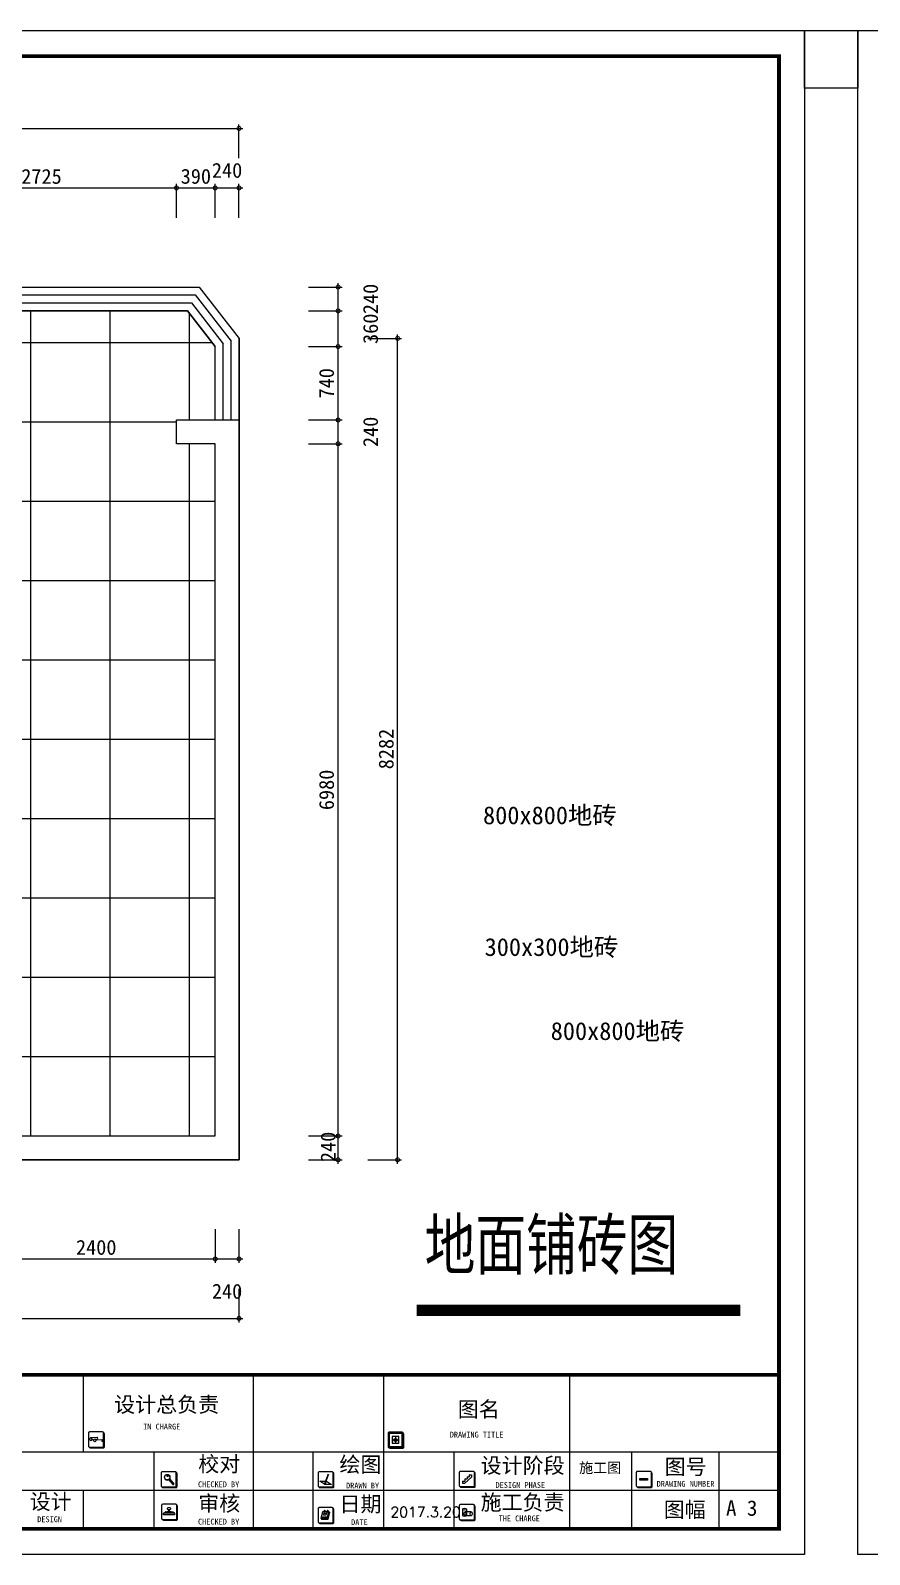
# Model space of a CAD drawing. Header units: millimetres. Extents: x 333665 to 510740, y -473522 to -395501.
# Drawn here: x 413858 to 422321, y -410869 to -395501 of the extents above; entities that cross this region are included whole.
import ezdxf

# ---------------------------------------------------------------- set-up
doc = ezdxf.new("R2010")
doc.units = ezdxf.units.MM
doc.header["$PDMODE"] = 35
doc.header["$PDSIZE"] = 20
for name, color, linetype in [('0-01图框模板说明', 2, 'Continuous'), ('0-02图框细线', 136, 'Continuous'), ('FLOOR', 8, 'Continuous'), ('layer 1', 7, 'Continuous'), ('WALL', 7, 'Continuous'), ('填充', 8, 'Continuous'), ('细线', 250, 'Continuous')]:
    doc.layers.add(name, color=color, linetype=linetype)
doc.styles.add('-宋体', font='', dxfattribs={"width": 0.75})
doc.styles.get("Standard").update_dxf_attribs({"font": 'txt', "bigfont": 'gbcbig.shx'})
doc.styles.add('STYLE1', font='')
doc.styles.add('标注文字', font='simhei.ttf')
doc.styles.get('-宋体').set_extended_font_data('SimSun')
doc.styles.get('STYLE1').set_extended_font_data('SimSun')
doc.dimstyles.new('最新标注', dxfattribs={"dimtxt": 150, "dimasz": 80, "dimexe": 40, "dimexo": 40, "dimgap": 40, "dimtad": 1, "dimdec": 0, "dimtxsty": '标注文字', "dimblk": 'DOTSMALL', "dimcen": 2.5, "dimdle": 40, "dimclrd": 46, "dimclre": 46, "dimclrt": 40, "dimadec": 0, "dimazin": 0, "dimtfac": 1, "dimtdec": 0, "dimtmove": 2, "dimatfit": 3, "dimldrblk": 'DOT', "dimfxl": 300, "dimfxlon": 1, "dimarcsym": 0})

# ---------------------------------------------------------------- blocks, each defined once
blk = doc.blocks.new('_DotSmall')
at = {"layer": 'FLOOR', "color": 0, "const_width": 0.5}
blk.add_lwpolyline([(-0.0625, 0, 1), (0.0625, 0, 1)], format="xyb", close=True, dxfattribs=at)
blk = doc.blocks.new('*D182')
at = {"layer": 'Defpoints', "color": 0, "lineweight": -3, "ltscale": 400}
for p in [(415331, -397089), (412606, -399669), (415331, -399669)]:
    blk.add_point(p, dxfattribs=at)
at = {"layer": '细线', "color": 46, "lineweight": -2, "ltscale": 400}
for p, q in [((412566, -397089), (415371, -397089)), ((412606, -397389), (412606, -397049)), ((415331, -397389), (415331, -397049))]:
    blk.add_line(p, q, dxfattribs=at)
at = {"layer": '细线', "color": 46, "lineweight": -2, "ltscale": 400, "xscale": 80, "yscale": 80, "zscale": 80, "rotation": 180}
blk.add_blockref('_DotSmall', (412606, -397089), dxfattribs=at)
at = {"layer": '细线', "color": 46, "lineweight": -2, "ltscale": 400, "xscale": 80, "yscale": 80, "zscale": 80}
blk.add_blockref('_DotSmall', (415331, -397089), dxfattribs=at)
at = {"layer": '细线', "color": 40, "lineweight": -3, "ltscale": 400, "insert": (413969, -396974), "char_height": 150, "attachment_point": 5, "style": '标注文字'}
blk.add_mtext('2725', dxfattribs=at)
blk = doc.blocks.new('_Dot')
at = {"color": 0, "linetype": 'ByBlock', "lineweight": -2}
blk.add_line((-0.5, 0), (-1, 0), dxfattribs=at)
at = {"color": 0, "linetype": 'ByBlock', "const_width": 0.5}
blk.add_lwpolyline([(-0.25, 0, 1), (0.25, 0, 1)], format="xyb", close=True, dxfattribs=at)
blk = doc.blocks.new('*D193')
at = {"layer": 'Defpoints', "color": 0, "lineweight": -3, "ltscale": 400}
for p in [(415721, -397089), (415331, -399669), (415721, -399669)]:
    blk.add_point(p, dxfattribs=at)
at = {"layer": '细线', "color": 46, "lineweight": -2, "ltscale": 400}
for p, q in [((415291, -397089), (415761, -397089)), ((415331, -397389), (415331, -397049)), ((415721, -397389), (415721, -397049))]:
    blk.add_line(p, q, dxfattribs=at)
at = {"layer": '细线', "color": 46, "lineweight": -2, "ltscale": 400, "xscale": 80, "yscale": 80, "zscale": 80, "rotation": 180}
blk.add_blockref('_DotSmall', (415331, -397089), dxfattribs=at)
at = {"layer": '细线', "color": 46, "lineweight": -2, "ltscale": 400, "xscale": 80, "yscale": 80, "zscale": 80}
blk.add_blockref('_DotSmall', (415721, -397089), dxfattribs=at)
at = {"layer": '细线', "color": 40, "lineweight": -3, "ltscale": 400, "insert": (415526, -396973), "char_height": 150, "attachment_point": 5, "style": '标注文字'}
blk.add_mtext('390', dxfattribs=at)
blk = doc.blocks.new('*D194')
at = {"layer": 'Defpoints', "color": 0, "lineweight": -3, "ltscale": 400}
for p in [(415961, -397089), (415961, -399429), (415721, -399669)]:
    blk.add_point(p, dxfattribs=at)
at = {"layer": '细线', "color": 46, "lineweight": -2, "ltscale": 400}
for p, q in [((415681, -397089), (416001, -397089)), ((415721, -397389), (415721, -397049)), ((415961, -397389), (415961, -397049))]:
    blk.add_line(p, q, dxfattribs=at)
at = {"layer": '细线', "color": 46, "lineweight": -2, "ltscale": 400, "xscale": 80, "yscale": 80, "zscale": 80, "rotation": 180}
blk.add_blockref('_DotSmall', (415721, -397089), dxfattribs=at)
at = {"layer": '细线', "color": 46, "lineweight": -2, "ltscale": 400, "xscale": 80, "yscale": 80, "zscale": 80}
blk.add_blockref('_DotSmall', (415961, -397089), dxfattribs=at)
at = {"layer": '细线', "color": 40, "lineweight": -3, "ltscale": 400, "insert": (415841, -396913), "char_height": 150, "attachment_point": 5, "style": '标注文字'}
blk.add_mtext('240', dxfattribs=at)
blk = doc.blocks.new('*D195')
at = {"color": 46, "lineweight": -2}
for p, q in [((405411, -396489), (416001, -396489)), ((405451, -396789), (405451, -396449)), ((415961, -396789), (415961, -396449))]:
    blk.add_line(p, q, dxfattribs=at)
at = {"layer": 'Defpoints', "color": 0, "lineweight": -3}
for p in [(415961, -396489), (415961, -399429), (405451, -399929)]:
    blk.add_point(p, dxfattribs=at)
at = {"color": 46, "lineweight": -2, "xscale": 80, "yscale": 80, "zscale": 80, "rotation": 180}
blk.add_blockref('_DotSmall', (405451, -396489), dxfattribs=at)
at = {"color": 46, "lineweight": -2, "xscale": 80, "yscale": 80, "zscale": 80}
blk.add_blockref('_DotSmall', (415961, -396489), dxfattribs=at)
at = {"color": 40, "lineweight": -3, "insert": (410706, -396373), "char_height": 150, "attachment_point": 5, "style": '标注文字'}
blk.add_mtext('10510', dxfattribs=at)
blk = doc.blocks.new('*D218')
at = {"color": 46, "lineweight": -2}
for p, q in [((413321, -407589), (413321, -407929)), ((415721, -407589), (415721, -407929)), ((413281, -407889), (415761, -407889))]:
    blk.add_line(p, q, dxfattribs=at)
at = {"layer": 'Defpoints', "color": 0, "lineweight": -3}
for p in [(413321, -406649), (415721, -406649), (415721, -407889)]:
    blk.add_point(p, dxfattribs=at)
at = {"color": 46, "lineweight": -2, "xscale": 80, "yscale": 80, "zscale": 80, "rotation": 180}
blk.add_blockref('_DotSmall', (413321, -407889), dxfattribs=at)
at = {"color": 46, "lineweight": -2, "xscale": 80, "yscale": 80, "zscale": 80}
blk.add_blockref('_DotSmall', (415721, -407889), dxfattribs=at)
at = {"color": 40, "lineweight": -3, "insert": (414521, -407773), "char_height": 150, "attachment_point": 5, "style": '标注文字'}
blk.add_mtext('2400', dxfattribs=at)
blk = doc.blocks.new('*D219')
at = {"layer": 'Defpoints', "color": 0, "lineweight": -3, "ltscale": 400}
for p in [(415721, -406649), (415961, -406889), (415961, -407889)]:
    blk.add_point(p, dxfattribs=at)
at = {"layer": '细线', "color": 46, "lineweight": -2, "ltscale": 400}
for p, q in [((415721, -407589), (415721, -407929)), ((415961, -407589), (415961, -407929)), ((415681, -407889), (416001, -407889))]:
    blk.add_line(p, q, dxfattribs=at)
at = {"layer": '细线', "color": 46, "lineweight": -2, "ltscale": 400, "xscale": 80, "yscale": 80, "zscale": 80, "rotation": 180}
blk.add_blockref('_DotSmall', (415721, -407889), dxfattribs=at)
at = {"layer": '细线', "color": 46, "lineweight": -2, "ltscale": 400, "xscale": 80, "yscale": 80, "zscale": 80}
blk.add_blockref('_DotSmall', (415961, -407889), dxfattribs=at)
at = {"layer": '细线', "color": 40, "lineweight": -3, "ltscale": 400, "insert": (415841, -408216), "char_height": 150, "attachment_point": 5, "style": '标注文字'}
blk.add_mtext('240', dxfattribs=at)
blk = doc.blocks.new('*D220')
at = {"layer": 'Defpoints', "color": 0, "lineweight": -3, "ltscale": 400}
for p in [(405451, -406889), (415961, -406889), (415961, -408489)]:
    blk.add_point(p, dxfattribs=at)
at = {"layer": '细线', "color": 46, "lineweight": -2, "ltscale": 400}
for p, q in [((405451, -408189), (405451, -408529)), ((415961, -408189), (415961, -408529)), ((405411, -408489), (416001, -408489))]:
    blk.add_line(p, q, dxfattribs=at)
at = {"layer": '细线', "color": 46, "lineweight": -2, "ltscale": 400, "xscale": 80, "yscale": 80, "zscale": 80, "rotation": 180}
blk.add_blockref('_DotSmall', (405451, -408489), dxfattribs=at)
at = {"layer": '细线', "color": 46, "lineweight": -2, "ltscale": 400, "xscale": 80, "yscale": 80, "zscale": 80}
blk.add_blockref('_DotSmall', (415961, -408489), dxfattribs=at)
at = {"layer": '细线', "color": 40, "lineweight": -3, "ltscale": 400, "insert": (410706, -408373), "char_height": 150, "attachment_point": 5, "style": '标注文字'}
blk.add_mtext('10510', dxfattribs=at)
blk = doc.blocks.new('*D221')
at = {"layer": 'Defpoints', "color": 0, "lineweight": -3, "ltscale": 400}
for p in [(415721, -406649), (416961, -406649), (415961, -406889)]:
    blk.add_point(p, dxfattribs=at)
at = {"layer": '细线', "color": 46, "lineweight": -2, "ltscale": 400}
for p, q in [((416961, -406929), (416961, -406609)), ((416661, -406649), (417001, -406649)), ((416661, -406889), (417001, -406889))]:
    blk.add_line(p, q, dxfattribs=at)
at = {"layer": '细线', "color": 46, "lineweight": -2, "ltscale": 400, "xscale": 80, "yscale": 80, "zscale": 80}
for p, rotation in [((416961, -406649), 90), ((416961, -406889), 270)]:
    blk.add_blockref('_DotSmall', p, dxfattribs=dict(at, rotation=rotation))
at = {"layer": '细线', "color": 40, "lineweight": -3, "ltscale": 400, "insert": (416861, -406759), "char_height": 150, "attachment_point": 5, "rotation": 90, "style": '标注文字'}
blk.add_mtext('240', dxfattribs=at)
blk = doc.blocks.new('*D222')
at = {"layer": 'Defpoints', "color": 0, "lineweight": -3, "ltscale": 400}
for p in [(415721, -399669), (416961, -399669), (415721, -406649)]:
    blk.add_point(p, dxfattribs=at)
at = {"layer": '细线', "color": 46, "lineweight": -2, "ltscale": 400}
for p, q in [((416661, -399669), (417001, -399669)), ((416961, -406689), (416961, -399629)), ((416661, -406649), (417001, -406649))]:
    blk.add_line(p, q, dxfattribs=at)
at = {"layer": '细线', "color": 46, "lineweight": -2, "ltscale": 400, "xscale": 80, "yscale": 80, "zscale": 80}
for p, rotation in [((416961, -399669), 90), ((416961, -406649), 270)]:
    blk.add_blockref('_DotSmall', p, dxfattribs=dict(at, rotation=rotation))
at = {"layer": '细线', "color": 40, "lineweight": -3, "ltscale": 400, "insert": (416845, -403159), "char_height": 150, "attachment_point": 5, "rotation": 90, "style": '标注文字'}
blk.add_mtext('6980', dxfattribs=at)
blk = doc.blocks.new('*D223')
at = {"layer": 'Defpoints', "color": 0, "lineweight": -3, "ltscale": 400}
for p in [(415961, -399429), (416961, -399429), (415721, -399669)]:
    blk.add_point(p, dxfattribs=at)
at = {"layer": '细线', "color": 46, "lineweight": -2, "ltscale": 400}
for p, q in [((416961, -399709), (416961, -399389)), ((416661, -399429), (417001, -399429)), ((416661, -399669), (417001, -399669))]:
    blk.add_line(p, q, dxfattribs=at)
at = {"layer": '细线', "color": 46, "lineweight": -2, "ltscale": 400, "xscale": 80, "yscale": 80, "zscale": 80}
for p, rotation in [((416961, -399429), 90), ((416961, -399669), 270)]:
    blk.add_blockref('_DotSmall', p, dxfattribs=dict(at, rotation=rotation))
at = {"layer": '细线', "color": 40, "lineweight": -3, "ltscale": 400, "insert": (417289, -399549), "char_height": 150, "attachment_point": 5, "rotation": 90, "style": '标注文字'}
blk.add_mtext('240', dxfattribs=at)
blk = doc.blocks.new('*D224')
at = {"layer": 'Defpoints', "color": 0, "lineweight": -3, "ltscale": 400}
for p in [(415721, -398689), (416961, -398689), (415961, -399429)]:
    blk.add_point(p, dxfattribs=at)
at = {"layer": '细线', "color": 46, "lineweight": -2, "ltscale": 400}
for p, q in [((416661, -398689), (417001, -398689)), ((416961, -399469), (416961, -398649)), ((416661, -399429), (417001, -399429))]:
    blk.add_line(p, q, dxfattribs=at)
at = {"layer": '细线', "color": 46, "lineweight": -2, "ltscale": 400, "xscale": 80, "yscale": 80, "zscale": 80}
for p, rotation in [((416961, -398689), 90), ((416961, -399429), 270)]:
    blk.add_blockref('_DotSmall', p, dxfattribs=dict(at, rotation=rotation))
at = {"layer": '细线', "color": 40, "lineweight": -3, "ltscale": 400, "insert": (416845, -399059), "char_height": 150, "attachment_point": 5, "rotation": 90, "style": '标注文字'}
blk.add_mtext('740', dxfattribs=at)
blk = doc.blocks.new('*D225')
at = {"layer": 'Defpoints', "color": 0, "lineweight": -3, "ltscale": 400}
for p in [(415441, -398329), (416961, -398329), (415721, -398689)]:
    blk.add_point(p, dxfattribs=at)
at = {"layer": '细线', "color": 46, "lineweight": -2, "ltscale": 400}
for p, q in [((416661, -398329), (417001, -398329)), ((416961, -398729), (416961, -398289)), ((416661, -398689), (417001, -398689))]:
    blk.add_line(p, q, dxfattribs=at)
at = {"layer": '细线', "color": 46, "lineweight": -2, "ltscale": 400, "xscale": 80, "yscale": 80, "zscale": 80}
for p, rotation in [((416961, -398329), 90), ((416961, -398689), 270)]:
    blk.add_blockref('_DotSmall', p, dxfattribs=dict(at, rotation=rotation))
at = {"layer": '细线', "color": 40, "lineweight": -3, "ltscale": 400, "insert": (417289, -398509), "char_height": 150, "attachment_point": 5, "rotation": 90, "style": '标注文字'}
blk.add_mtext('360', dxfattribs=at)
blk = doc.blocks.new('*D226')
at = {"layer": 'Defpoints', "color": 0, "lineweight": -3, "ltscale": 400}
for p in [(415559, -398089), (416961, -398089), (415441, -398329)]:
    blk.add_point(p, dxfattribs=at)
at = {"layer": '细线', "color": 46, "lineweight": -2, "ltscale": 400}
for p, q in [((416661, -398089), (417001, -398089)), ((416961, -398369), (416961, -398049)), ((416661, -398329), (417001, -398329))]:
    blk.add_line(p, q, dxfattribs=at)
at = {"layer": '细线', "color": 46, "lineweight": -2, "ltscale": 400, "xscale": 80, "yscale": 80, "zscale": 80}
for p, rotation in [((416961, -398089), 90), ((416961, -398329), 270)]:
    blk.add_blockref('_DotSmall', p, dxfattribs=dict(at, rotation=rotation))
at = {"layer": '细线', "color": 40, "lineweight": -3, "ltscale": 400, "insert": (417289, -398209), "char_height": 150, "attachment_point": 5, "rotation": 90, "style": '标注文字'}
blk.add_mtext('240', dxfattribs=at)
blk = doc.blocks.new('*D227')
at = {"layer": 'Defpoints', "color": 0, "lineweight": -3, "ltscale": 400}
for p in [(415961, -398606), (417561, -398606), (415961, -406889)]:
    blk.add_point(p, dxfattribs=at)
at = {"layer": '细线', "color": 46, "lineweight": -2, "ltscale": 400}
for p, q in [((417261, -398606), (417601, -398606)), ((417561, -406929), (417561, -398566)), ((417261, -406889), (417601, -406889))]:
    blk.add_line(p, q, dxfattribs=at)
at = {"layer": '细线', "color": 46, "lineweight": -2, "ltscale": 400, "xscale": 80, "yscale": 80, "zscale": 80}
for p, rotation in [((417561, -398606), 90), ((417561, -406889), 270)]:
    blk.add_blockref('_DotSmall', p, dxfattribs=dict(at, rotation=rotation))
at = {"layer": '细线', "color": 40, "lineweight": -3, "ltscale": 400, "insert": (417446, -402747), "char_height": 150, "attachment_point": 5, "rotation": 90, "style": '标注文字'}
blk.add_mtext('8282', dxfattribs=at)

msp = doc.modelspace()

# ---------------------------------------------------------------- hatches: boundary and pattern name
at = {"lineweight": -3}
h = msp.add_hatch(dxfattribs=at)
h.set_pattern_fill('_USER', color=8, scale=800, style=0, double=1, pattern_type=0)
h.set_pattern_definition([(0, (412261.3, -406648.64), (0, 800), []), (90, (412261.3, -406648.64), (-800, 5e-14), [])])
h.paths.add_polyline_path([(415721.3, -399668.6), (415331.3, -399668.6), (415331.3, -399428.6), (415721.3, -399428.6), (415721.3, -398688.6), (415441.3, -398328.6), (412541.3, -398328.6), (412261.3, -398688.6), (412261.3, -399428.6), (412606.3, -399428.6), (412606.3, -399668.6), (412261.3, -399668.6), (412261.3, -403208.6), (410651.3, -403208.6), (409751.3, -403208.6), (409331.3, -403208.6), (408431.3, -403208.6), (408431.3, -403308.6), (408431.3, -404008.6), (408431.3, -404638.6), (408551.3, -404638.6), (409281.3, -404638.6), (409581.3, -404638.6), (409781.3, -404638.6), (410581.3, -404638.6), (412261.3, -404638.6), (412261.3, -406232.9), (412339.1, -406459.4), (412261.3, -406459.4), (412261.3, -406648.6), (412450.5, -406648.6), (412450.5, -406565.8), (412676.9, -406648.6), (413321.3, -406648.6), (413701.3, -406648.6), (415721.3, -406648.6)])
at = {"layer": '0-01图框模板说明'}
for points in [[(414595.9, -409776.3, -0.4142136), (414585.7, -409786.5), (414453.4, -409786.5, -0.071272), (414450.5, -409786.1, 0.3481434), (414460.4, -409793.9), (414592.8, -409793.9, 0.4142136), (414603, -409783.7), (414603, -409651.4, 0.3331076), (414595.6, -409641.6, -0.0577433), (414595.9, -409643.9)], [(417617, -409779.6, -0.4142136), (417606.8, -409789.8), (417474.5, -409789.8, -0.071272), (417471.6, -409789.4, 0.3481434), (417481.5, -409797.2), (417613.9, -409797.2, 0.4142136), (417624.1, -409787), (417624.1, -409654.7, 0.3331076), (417616.7, -409644.9, -0.0577433), (417617, -409647.2)], [(415328.8, -410177.5, -0.4142136), (415318.6, -410187.7), (415186.3, -410187.7, -0.071272), (415183.4, -410187.3, 0.3481434), (415193.3, -410195.2), (415325.7, -410195.2, 0.4142136), (415335.8, -410185), (415335.8, -410052.6, 0.3331076), (415328.5, -410042.9, -0.0577433), (415328.8, -410045.2)], [(416911.9, -410177.5, -0.4142136), (416901.7, -410187.7), (416769.3, -410187.7, -0.071272), (416766.5, -410187.3, 0.3481434), (416776.4, -410195.2), (416908.7, -410195.2, 0.4142136), (416918.9, -410185), (416918.9, -410052.6, 0.3331076), (416911.6, -410042.9, -0.0577433), (416911.9, -410045.2)], [(418336.1, -410174.2, -0.4142136), (418325.9, -410184.4), (418193.5, -410184.4, -0.071272), (418190.7, -410184, 0.3481434), (418200.6, -410191.8), (418332.9, -410191.8, 0.4142136), (418343.1, -410181.6), (418343.1, -410049.3, 0.3331076), (418335.8, -410039.5, -0.0577433), (418336.1, -410041.8)], [(420121.3, -410175.7, -0.4142136), (420111.1, -410185.9), (419978.7, -410185.9, -0.071272), (419975.9, -410185.4, 0.3481434), (419985.8, -410193.3), (420118.1, -410193.3, 0.4142136), (420128.3, -410183.1), (420128.3, -410050.8, 0.3331076), (420121, -410041, -0.0577433), (420121.3, -410043.3)], [(420005, -410101.4), (420081.6, -410101.4), (420081.6, -410120.1), (420005, -410120.1)], [(415333.8, -410505.5, -0.4142136), (415323.6, -410515.7), (415191.3, -410515.7, -0.071272), (415188.4, -410515.3, 0.3481434), (415198.3, -410523.1), (415330.7, -410523.1, 0.4142136), (415340.9, -410512.9), (415340.9, -410380.6, 0.3331076), (415333.5, -410370.8, -0.0577433), (415333.8, -410373.1)], [(416911.9, -410539.5, -0.4142136), (416901.7, -410549.7), (416769.3, -410549.7, -0.071272), (416766.5, -410549.2, 0.3481434), (416776.4, -410557.1), (416908.7, -410557.1, 0.4142136), (416918.9, -410546.9), (416918.9, -410414.6, 0.3331076), (416911.6, -410404.8, -0.0577433), (416911.9, -410407.1)], [(418336.1, -410509.2, -0.4142136), (418325.9, -410519.3), (418193.5, -410519.3, -0.071272), (418190.7, -410518.9, 0.3481434), (418200.6, -410526.8), (418332.9, -410526.8, 0.4142136), (418343.1, -410516.6), (418343.1, -410384.2, 0.3331076), (418335.8, -410374.5, -0.0577433), (418336.1, -410376.8)]]:
    msp.add_hatch(color=8, dxfattribs=at).paths.add_polyline_path(points)
h = msp.add_hatch(color=8, dxfattribs=at)
h.paths.add_polyline_path([(417540.6, -409701.2), (417527.5, -409701.2), (417527.5, -409713.4), (417540.6, -409713.4)])
h.paths.add_polyline_path([(417540.6, -409713.4), (417553.8, -409713.4), (417553.8, -409701.2), (417540.6, -409701.2)])
h.paths.add_polyline_path([(417540.6, -409713.4), (417540.6, -409725.6), (417553.8, -409725.6), (417553.8, -409713.4)])
h.paths.add_polyline_path([(417540.6, -409713.4), (417527.5, -409713.4), (417527.5, -409725.6), (417540.6, -409725.6)])

# ---------------------------------------------------------------- linework, layer by layer
at = {"color": 3, "lineweight": -3}
for p, q in [((412423.9, -398088.6), (415558.6, -398088.6)), ((412463, -398168.6), (415519.5, -398168.6)), ((415519.5, -398168.6), (415881.3, -398633.7)), ((415558.6, -398088.6), (415961.3, -398606.3)), ((412502.1, -398248.6), (415480.4, -398248.6)), ((412541.3, -398328.6), (415441.3, -398328.6)), ((415441.3, -398328.6), (415721.3, -398688.6)), ((415480.4, -398248.6), (415801.3, -398661.2)), ((415881.3, -399428.6), (415881.3, -398633.7)), ((415961.3, -399428.6), (415961.3, -398606.3)), ((415721.3, -399428.6), (415721.3, -398688.6)), ((415801.3, -399428.6), (415801.3, -398661.2))]:
    msp.add_line(p, q, dxfattribs=at)
at = {"color": 0, "lineweight": -3}
for p, q in [((415331.3, -399668.6), (415331.3, -399428.6)), ((415331.3, -399428.6), (415721.3, -399428.6)), ((415721.3, -399428.6), (415961.3, -399428.6)), ((415961.3, -406888.6), (415961.3, -399428.6)), ((415721.3, -399668.6), (415331.3, -399668.6)), ((415721.3, -406648.6), (415721.3, -399668.6)), ((413701.3, -406648.6), (415721.3, -406648.6)), ((413701.3, -406888.6), (415961.3, -406888.6))]:
    msp.add_line(p, q, dxfattribs=at)
at = {"color": 1, "lineweight": -3}
msp.add_lwpolyline([(421666.9, -395501.4), (422202.8, -395501.4), (422202.8, -396082.2), (421666.9, -396082.2)], close=True, dxfattribs=at)
msp.add_lwpolyline([(415961.3, -399428.6), (415961.3, -406888.6), (405451.3, -406888.6), (405451.3, -399928.6), (409421.3, -399928.6), (409421.3, -399428.6), (412021.3, -399428.6), (412021.3, -398606.3), (412423.9, -398088.6), (415558.6, -398088.6), (415961.3, -398606.3), (415961.3, -399428.6)], dxfattribs=at)
at = {"color": 8, "lineweight": -3}
msp.add_lwpolyline([(413701.3, -406648.6), (415721.3, -406648.6), (415721.3, -399668.6), (415331.3, -399668.6), (415331.3, -399428.6), (415721.3, -399428.6), (415721.3, -398688.6), (415441.3, -398328.6), (412541.3, -398328.6)], dxfattribs=at)
at = {"layer": '0-01图框模板说明', "color": 8}
for p, q in [((414467.6, -409690.3), (414529.4, -409685.4)), ((414476.9, -409690.8), (414530.1, -409686.6)), ((414515.7, -409713.9), (414577.6, -409709)), ((417540.6, -409679.4), (417540.6, -409747.4)), ((414525, -409714.4), (414578.2, -409710.2)), ((417506.7, -409713.4), (417574.6, -409713.4)), ((415250.7, -410113.7), (415294.3, -410163.8)), ((415259, -410106.4), (415302.4, -410156.2)), ((416829.5, -410148.9), (416828.9, -410150.6)), ((416828.9, -410150.6), (416829.1, -410151.7)), ((416830.1, -410149.1), (416829.1, -410151.7)), ((416830, -410151), (416829.1, -410151.7)), ((416830.6, -410149.3), (416830, -410151)), ((418215, -410128.4), (418215, -410149.9)), ((418215, -410128.4), (418238, -410128.4)), ((418215, -410149.9), (418238.9, -410149.9)), ((418238, -410106.9), (418261.1, -410106.9)), ((418238, -410106.9), (418238, -410128.4)), ((418307.3, -410089.1), (418238.9, -410149.9)), ((418261.1, -410085.4), (418261.1, -410106.9)), ((418261.1, -410085.4), (418284.2, -410085.4)), ((418284.2, -410065.4), (418307.3, -410065.4)), ((418284.2, -410065.4), (418284.2, -410085.4)), ((418307.3, -410065.4), (418307.3, -410089.1)), ((415201.9, -410451.5), (415217.3, -410440.7)), ((415218.8, -410440.3), (415234.5, -410440.3)), ((415252.1, -410431.9), (415252.1, -410428.8)), ((415257.7, -410431.5), (415257.7, -410428.8)), ((415277.2, -410440.3), (415293.8, -410440.3)), ((415309.4, -410451.5), (415295.3, -410440.8)), ((416867.8, -410436.3), (416850.7, -410509.8)), ((416870.1, -410438.3), (416853, -410511.8)), ((416872.3, -410440.2), (416855.2, -410513.7)), ((416874.2, -410442), (416857.1, -410515.5)), ((416865.4, -410434.3), (416874.2, -410442)), ((418215.6, -410412.6), (418215.6, -410475.2)), ((418303.5, -410437.6), (418240.9, -410437.6)), ((418257.1, -410412.6), (418257.1, -410475.2)), ((416789.6, -410507.8), (416798.4, -410515.5)), ((416850.7, -410509.8), (416792, -410509.8)), ((416853, -410511.8), (416794.3, -410511.8)), ((416855.2, -410513.7), (416796.5, -410513.7)), ((416857.1, -410515.5), (416798.4, -410515.5)), ((418303.5, -410479.1), (418240.9, -410479.1))]:
    msp.add_line(p, q, dxfattribs=at)
at = {"layer": '0-01图框模板说明', "color": 2, "const_width": 37.5}
msp.add_lwpolyline([(421408.2, -395760.2), (421408.2, -410610.7), (400193.2, -410610.7), (400193.2, -395760.2)], close=True, dxfattribs=at)
msp.add_lwpolyline([(421408.2, -409058.4), (400190.3, -409058.4)], dxfattribs=at)
at = {"layer": '0-01图框模板说明', "color": 8}
for points in [[(414453.4, -409786.5), (414585.7, -409786.5, 0.4142136), (414595.9, -409776.3), (414595.9, -409643.9, 0.4142136), (414585.7, -409633.7), (414453.4, -409633.7, 0.4142136), (414443.2, -409643.9), (414443.2, -409776.3, 0.4142136)], [(417474.5, -409789.8), (417606.8, -409789.8, 0.4142136), (417617, -409779.6), (417617, -409647.2, 0.4142136), (417606.8, -409637), (417474.5, -409637, 0.4142136), (417464.3, -409647.2), (417464.3, -409779.6, 0.4142136)], [(415186.3, -410187.7), (415318.6, -410187.7, 0.4142136), (415328.8, -410177.5), (415328.8, -410045.2, 0.4142136), (415318.6, -410035), (415186.3, -410035, 0.4142136), (415176.1, -410045.2), (415176.1, -410177.5, 0.4142136)], [(416769.3, -410187.7), (416901.7, -410187.7, 0.4142136), (416911.9, -410177.5), (416911.9, -410045.2, 0.4142136), (416901.7, -410035), (416769.3, -410035, 0.4142136), (416759.2, -410045.2), (416759.2, -410177.5, 0.4142136)], [(416863.2, -410067.1), (416857.7, -410065.1), (416857.9, -410064.3, -0.4519616), (416861.2, -410063), (416861.9, -410063.3, -0.4184348), (416863.5, -410066.4)], [(418193.5, -410184.4), (418325.9, -410184.4, 0.4142136), (418336.1, -410174.2), (418336.1, -410041.8, 0.4142136), (418325.9, -410031.7), (418193.5, -410031.7, 0.4142136), (418183.4, -410041.8), (418183.4, -410174.2, 0.4142136)], [(419978.7, -410185.9), (420111.1, -410185.9, 0.4142136), (420121.3, -410175.7), (420121.3, -410043.3, 0.4142136), (420111.1, -410033.1), (419978.7, -410033.1, 0.4142136), (419968.5, -410043.3), (419968.5, -410175.7, 0.4142136)], [(415191.3, -410515.7), (415323.6, -410515.7, 0.4142136), (415333.8, -410505.5), (415333.8, -410373.1, 0.4142136), (415323.6, -410362.9), (415191.3, -410362.9, 0.4142136), (415181.1, -410373.1), (415181.1, -410505.5, 0.4142136)], [(415204, -410450.6), (415307.3, -410450.6, -0.4142136), (415310.2, -410453.6), (415310.2, -410467, -0.4142136), (415307.3, -410469.9), (415204, -410469.9, -0.4142136), (415201, -410467), (415201, -410453.6, -0.4142136)], [(416769.3, -410549.7), (416901.7, -410549.7, 0.4142136), (416911.9, -410539.5), (416911.9, -410407.1, 0.4142136), (416901.7, -410396.9), (416769.3, -410396.9, 0.4142136), (416759.2, -410407.1), (416759.2, -410539.5, 0.4142136)], [(418193.5, -410519.3), (418325.9, -410519.3, 0.4142136), (418336.1, -410509.2), (418336.1, -410376.8, 0.4142136), (418325.9, -410366.6), (418193.5, -410366.6, 0.4142136), (418183.4, -410376.8), (418183.4, -410509.2, 0.4142136)]]:
    msp.add_lwpolyline(points, format="xyb", close=True, dxfattribs=at)
for points in [[(414450.5, -409786.1, 0.3481435), (414460.4, -409793.9), (414592.8, -409793.9, 0.4142136), (414603, -409783.7), (414603, -409651.4, 0.3331075), (414595.6, -409641.6)], [(417471.6, -409789.4, 0.3481435), (417481.5, -409797.2), (417613.9, -409797.2, 0.4142136), (417624.1, -409787), (417624.1, -409654.7, 0.3331075), (417616.7, -409644.9)], [(415183.4, -410187.3, 0.3481435), (415193.3, -410195.2), (415325.7, -410195.2, 0.4142136), (415335.8, -410185), (415335.8, -410052.6, 0.3331075), (415328.5, -410042.9)], [(416766.5, -410187.3, 0.3481435), (416776.4, -410195.2), (416908.7, -410195.2, 0.4142136), (416918.9, -410185), (416918.9, -410052.6, 0.3331075), (416911.6, -410042.9)], [(418190.7, -410184, 0.3481435), (418200.6, -410191.8), (418332.9, -410191.8, 0.4142136), (418343.1, -410181.6), (418343.1, -410049.3, 0.3331075), (418335.8, -410039.5)], [(419975.9, -410185.4, 0.3481435), (419985.8, -410193.3), (420118.1, -410193.3, 0.4142136), (420128.3, -410183.1), (420128.3, -410050.8, 0.3331075), (420121, -410041)], [(415188.4, -410515.3, 0.3481435), (415198.3, -410523.1), (415330.7, -410523.1, 0.4142136), (415340.9, -410512.9), (415340.9, -410380.6, 0.3331075), (415333.5, -410370.8)], [(416766.5, -410549.2, 0.3481435), (416776.4, -410557.1), (416908.7, -410557.1, 0.4142136), (416918.9, -410546.9), (416918.9, -410414.6, 0.3331075), (416911.6, -410404.8)], [(418190.7, -410518.9, 0.3481435), (418200.6, -410526.8), (418332.9, -410526.8, 0.4142136), (418343.1, -410516.6), (418343.1, -410384.2, 0.3331075), (418335.8, -410374.5)]]:
    msp.add_lwpolyline(points, format="xyb", dxfattribs=at)
for points in [[(417474.9, -409779.2), (417606.4, -409779.2), (417606.4, -409647.6), (417474.9, -409647.6)], [(417506.7, -409747.4), (417574.6, -409747.4), (417574.6, -409679.4), (417506.7, -409679.4)], [(417527.5, -409701.2), (417553.8, -409701.2), (417553.8, -409725.6), (417527.5, -409725.6)], [(416830.6, -410149.3), (416829.5, -410148.9), (416831.7, -410136.5), (416837.2, -410138.6)], [(416861.3, -410072.3), (416855.8, -410070.3), (416831.7, -410136.5), (416837.2, -410138.6)], [(416863.4, -410067.2), (416857.5, -410065.1), (416855.6, -410070.3), (416861.5, -410072.4)], [(420005, -410101.4), (420081.6, -410101.4), (420081.6, -410120.1), (420005, -410120.1)], [(415232.2, -410441.7), (415279.3, -410441.7), (415279.3, -410447.4), (415232.2, -410447.4)], [(416820.2, -410452.1), (416844.4, -410452.1), (416838.6, -410471.2), (416814.4, -410471.2)], [(416804.3, -410490.5), (416810.1, -410490.5), (416808.7, -410495.1), (416802.9, -410495.1)], [(416815.7, -410490.5), (416821.5, -410490.5), (416820.1, -410495.1), (416814.3, -410495.1)], [(416826.7, -410490.5), (416832.5, -410490.5), (416831.1, -410495.1), (416825.3, -410495.1)], [(416837.9, -410490.5), (416843.7, -410490.5), (416842.3, -410495.1), (416836.5, -410495.1)]]:
    msp.add_lwpolyline(points, close=True, dxfattribs=at)
for points in [[(416840.4, -410129.8), (416842.6, -410129.8), (416892.7, -410162.8), (416825.5, -410162.8), (416775.5, -410129.8), (416834.1, -410129.8)], [(415263.1, -410437.2), (415272.5, -410437.2), (415279.3, -410441.7), (415232.2, -410441.7), (415239.6, -410437.2), (415246.9, -410437.2)], [(416819.7, -410434.3), (416865.4, -410434.3), (416848.3, -410507.8), (416789.6, -410507.8), (416806.7, -410434.3), (416817, -410434.3)]]:
    msp.add_lwpolyline(points, dxfattribs=at)
for centre, radius in [((415237.5, -410089.2), 27.6), ((416849.5, -410442.5), 2.07)]:
    msp.add_circle(centre, radius, dxfattribs=at)
for centre, radius, start, end in [((414482, -409709.2), 19, 105.75698, 120.90147), ((414488.6, -409699.9), 12.3, 194.48109, 315.05273), ((414476.9, -409691.1), 0.254, 94.53797, 105.75698), ((414525.8, -409695.5), 10.8, 298.71142, 70.12693), ((414530.1, -409686.9), 0.254, 62.53976, 94.53797), ((414525.5, -409695.7), 10.2, 300.32853, 62.53976), ((414530.8, -409704.8), 0.261, 133.83275, 294.27982), ((414573.9, -409719.1), 10.8, 298.71142, 70.12693), ((414482.8, -409728.2), 16.6, 39.93772, 115.08211), ((414530.1, -409732.8), 19, 105.75698, 138.68122), ((414525, -409714.7), 0.254, 94.53797, 105.75698), ((414578.2, -409710.5), 0.254, 62.53976, 94.53797), ((414573.6, -409719.3), 10.2, 300.32853, 62.53976), ((414579, -409728.4), 0.261, 133.83275, 294.27982), ((415238.1, -410091.5), 27.6, 191.50537, 300.50305), ((415236.3, -410088.8), 13.8, 22.4479, 114.91738), ((415232.9, -410082.3), 6.47, 340.03412, 111.51774), ((415238.1, -410091.5), 27.6, 323.79176, 16.59293), ((415296.8, -410158.4), 6.02, 246.29169, 21.68237), ((415218.8, -410443.3), 2.97, 90, 119.87718), ((415254.9, -410356.3), 59.1, 259.24495, 280.75505), ((415230.4, -410431.7), 21.9, 7.60876, 51.99549), ((415242.7, -410427.9), 10.2, 284.90703, 336.82099), ((415255.1, -410422.8), 17.9, 237.03411, 302.96589), ((415279.4, -410431.7), 21.9, 128.00451, 172.39124), ((415259.8, -410431.5), 2.08, 180, 209.57661), ((415267.4, -410427.2), 10.9, 209.57661, 255.90559), ((415293.8, -410443.3), 2.97, 58.64341, 90), ((416817.7, -410442.5), 2.07, 133.54052, 58.50942), ((416831.8, -410439.3), 15.6, 120.08382, 193.46069), ((416817.9, -410441.9), 1.58, 218.39226, 328.45377), ((416831.6, -410439.2), 12.9, 118.98843, 196.0214), ((416818.8, -410443.2), 2.07, 72.60473, 87.69362), ((416826, -410433.1), 7.54, 350.54539, 105.73103), ((416825.3, -410433.8), 5.93, 355.44035, 89.68225), ((416863.4, -410439.3), 15.6, 127.16749, 193.46069), ((416849.5, -410441.9), 1.58, 218.39226, 328.45377), ((416850.6, -410443.2), 2.07, 72.60473, 215.77066), ((416862.7, -410439), 12.4, 120.88, 197.64495), ((416857.1, -410431.1), 5.29, 75.64141, 126.12439), ((416856.8, -410432.4), 4.14, 333.23085, 96.56595), ((416856.5, -410432.2), 6.43, 340.70057, 72.93021)]:
    msp.add_arc(centre, radius, start, end, dxfattribs=at)
for centre, major_axis, ratio in [((414466.7, -409706.1), (0, 15.8), 0.6460175), ((414467.7, -409706.6), (0, 15.8), 0.6460175), ((414505.8, -409717.5), (0, 15.8), 0.6460175), ((414506.5, -409718.1), (0, 15.8), 0.6460175), ((418236.4, -410412.6), (-20.8, 0), 0.454196), ((418236.4, -410475.2), (-20.8, 0), 0.454196), ((418240.9, -410458.4), (0, 20.8), 0.454196), ((418303.5, -410458.4), (0, 20.8), 0.454196)]:
    msp.add_ellipse(centre, major_axis=major_axis, ratio=ratio, dxfattribs=at)
msp.add_ellipse((415254.9, -410407), major_axis=(19.5, 0), ratio=0.4609325, start_param=-0.967391, end_param=4.1089837, dxfattribs=at)
at = {"layer": '0-02图框细线'}
for p, q in [((414392.1, -409834.5), (414392.1, -409058.4)), ((416108.4, -409834.5), (416108.4, -409058.4)), ((417423.3, -410610.7), (417423.3, -409058.4)), ((419297.8, -409834.5), (419297.8, -409058.4)), ((405174.3, -409834.5), (421408.2, -409834.5)), ((415105.7, -410610.7), (415105.7, -409834.5)), ((416108.4, -410610.7), (416108.4, -409834.5)), ((416708, -410610.7), (416708, -409834.5)), ((418132.3, -410610.7), (418132.3, -409834.5)), ((419297.8, -410610.7), (419297.8, -409834.5)), ((419922.5, -410610.7), (419922.5, -409834.5)), ((420801.8, -409834.5), (420801.8, -410610.7)), ((421408.2, -410222.6), (413560.2, -410222.6)), ((414392.1, -410610.7), (414392.1, -410222.6))]:
    msp.add_line(p, q, dxfattribs=at)
for points in [[(421666.9, -395501.4), (421666.9, -410869.4), (399934.5, -410869.4), (399934.5, -395501.4)], [(443935.3, -395501.4), (443935.3, -410869.4), (422202.8, -410869.4), (422202.8, -395501.4)]]:
    msp.add_lwpolyline(points, close=True, dxfattribs=at)
at = {"layer": '填充', "color": 2, "ltscale": 20, "const_width": 114.8}
msp.add_lwpolyline([(417754.7, -408408.1), (421019.7, -408408.1)], dxfattribs=at)

# ---------------------------------------------------------------- texts
at = {"layer": '0-02图框细线'}
for s, insert, char_height, attachment_point in [('{\\fSimSun|b0|i0|c134|p2;设计总负责}', (414701.8, -409365.4), 155.232, 4), ('{\\fSimSun|b0|i0|c134|p2;图名}', (418168.2, -409412.4), 155.232, 4), ('{\\fSimSun|b0|i0|c134|p2;IN CHARGE}', (414994.6, -409580), 58.307, 4), ('{\\fSimSun|b0|i0|c134|p2;DRAWING TITLE}', (418087.4, -409660.8), 58.307, 4), ('{\\fSimSun|b0|i0|c134|p2;校对}', (415550, -409965.5), 155.232, 4), ('{\\fSimSun|b0|i0|c134|p2;绘图}', (416974.2, -409969.9), 155.232, 4), ('{\\fSimSun|b0|i0|c134|p2;设计阶段}', (418398.5, -409980.4), 155.232, 4), ('{\\fSimHei|b0|i0|c134|p2;施工图}', (419604.1, -410000.7), 103.488, 5), ('{\\fSimSun|b0|i0|c134|p2;图号}', (420254.3, -409993.2), 155.232, 4), ('{\\fSimSun|b0|i0|c134|p2;CHECKED BY}', (415547.6, -410161.8), 58.307, 4), ('{\\fSimSun|b0|i0|c134|p2;DRAWN BY}', (417041.3, -410173.9), 58.307, 4), ('{\\fSimSun|b0|i0|c134|p2;DESIGN PHASE}', (418549, -410169.3), 58.307, 4), ('{\\fSimSun|b0|i0|c134|p2;DRAWING NUMBER}', (420173.8, -410156.8), 58.307, 4), ('{\\fSimSun|b0|i0|c134|p2;设计}', (413850, -410344.8), 155.232, 4), ('{\\fSimSun|b0|i0|c134|p2;审核}', (415550, -410362.4), 155.232, 4), ('{\\fSimSun|b0|i0|c134|p2;日期}', (416974.2, -410369.4), 155.232, 4), ('{\\fSimSun|b0|i0|c134|p2;施工负责}', (418398.5, -410351.5), 155.232, 4), ('{\\fSimSun|b0|i0|c134|p2;图幅}', (420245.9, -410424.9), 155.232, 4), ('{\\fSimSun|b0|i0|c134|p2;A 3}', (420873.7, -410402.2), 155.232, 4), ('2017.3.20', (417488.5, -410441.3), 103.49, 4), ('{\\fSimSun|b0|i0|c134|p2;THE CHARGE}', (418579.9, -410505.3), 58.307, 4), ('{\\fSimSun|b0|i0|c134|p2;DESIGN}', (413926, -410514.6), 58.307, 4), ('{\\fSimSun|b0|i0|c134|p2;CHECKED BY}', (415547.6, -410538.3), 58.307, 4), ('{\\fSimSun|b0|i0|c134|p2;DATE}', (417092, -410543.3), 58.307, 4)]:
    msp.add_mtext(s, dxfattribs=dict(at, insert=insert, char_height=char_height, attachment_point=attachment_point))
at = {"layer": 'layer 1', "color": 2, "lineweight": -3, "style": 'STYLE1'}
for s, p in [('800x800地砖', (418422.8, -403505.2)), ('300x300地砖', (418438.7, -404833.6)), ('800x800地砖', (419105.4, -405681))]:
    msp.add_text(s, height=180, dxfattribs=at).set_placement(p)
at = {"layer": 'WALL', "color": 2, "insert": (417834.2, -407492.9), "char_height": 800, "width": 7394.405, "attachment_point": 1, "style": '-宋体'}
msp.add_mtext('{\\H0.625x;\\C3;地面铺砖图}', dxfattribs=at)

# ---------------------------------------------------------------- dimensions: what is measured, and where the dimension line sits
at = {"color": 0, "lineweight": -3}
for base, p1, p2, picture, middle in [((415961.3, -396488.6), (405451.3, -399928.6), (415961.3, -399428.6), '*D195', (410706.3, -396372.8)), ((415721.3, -407888.6), (413321.3, -406648.6), (415721.3, -406648.6), '*D218', (414521.3, -407772.8))]:
    dim = msp.add_linear_dim(base=base, p1=p1, p2=p2, dimstyle='最新标注', dxfattribs=at)
    dim.commit()
    dim.dimension.update_dxf_attribs({"geometry": picture, "text_midpoint": middle})
at = {"layer": '细线', "color": 2, "lineweight": -3, "ltscale": 400}
for base, p1, p2, picture, middle in [((415331.3, -397088.6), (412606.3, -399668.6), (415331.3, -399668.6), '*D182', (413968.8, -396973.6)), ((415721.3, -397088.6), (415331.3, -399668.6), (415721.3, -399668.6), '*D193', (415526.3, -396972.8)), ((415961.3, -397088.6), (415721.3, -399668.6), (415961.3, -399428.6), '*D194', (415841.3, -396912.8)), ((415961.3, -407888.6), (415721.3, -406648.6), (415961.3, -406888.6), '*D219', (415841.3, -408216.2)), ((415961.3, -408488.6), (405451.3, -406888.6), (415961.3, -406888.6), '*D220', (410706.3, -408372.8))]:
    dim = msp.add_linear_dim(base=base, p1=p1, p2=p2, dimstyle='最新标注', dxfattribs=at)
    dim.commit()
    dim.dimension.update_dxf_attribs({"geometry": picture, "text_midpoint": middle})
for base, p1, p2, picture, middle in [((416961.3, -398088.6), (415441.3, -398328.6), (415558.6, -398088.6), '*D226', (417288.8, -398208.6)), ((416961.3, -398328.6), (415721.3, -398688.6), (415441.3, -398328.6), '*D225', (417288.8, -398508.6)), ((417561.3, -398606.3), (415961.3, -406888.6), (415961.3, -398606.3), '*D227', (417446.3, -402747.5)), ((416961.3, -398688.6), (415961.3, -399428.6), (415721.3, -398688.6), '*D224', (416845.4, -399058.6)), ((416961.3, -399428.6), (415721.3, -399668.6), (415961.3, -399428.6), '*D223', (417288.8, -399548.6)), ((416961.3, -399668.6), (415721.3, -406648.6), (415721.3, -399668.6), '*D222', (416845.4, -403158.6))]:
    dim = msp.add_linear_dim(base=base, p1=p1, p2=p2, angle=90, dimstyle='最新标注', dxfattribs=at)
    dim.commit()
    dim.dimension.update_dxf_attribs({"geometry": picture, "text_midpoint": middle})
dim = msp.add_linear_dim(base=(416961.3, -406648.6), p1=(415961.3, -406888.6), p2=(415721.3, -406648.6), angle=90, dimstyle='最新标注', dxfattribs=at)
dim.commit()
dim.dimension.update_dxf_attribs({"geometry": '*D221', "text_midpoint": (416861.3, -406758.6), "dimtype": 128})

doc.saveas('drawing.dxf')
